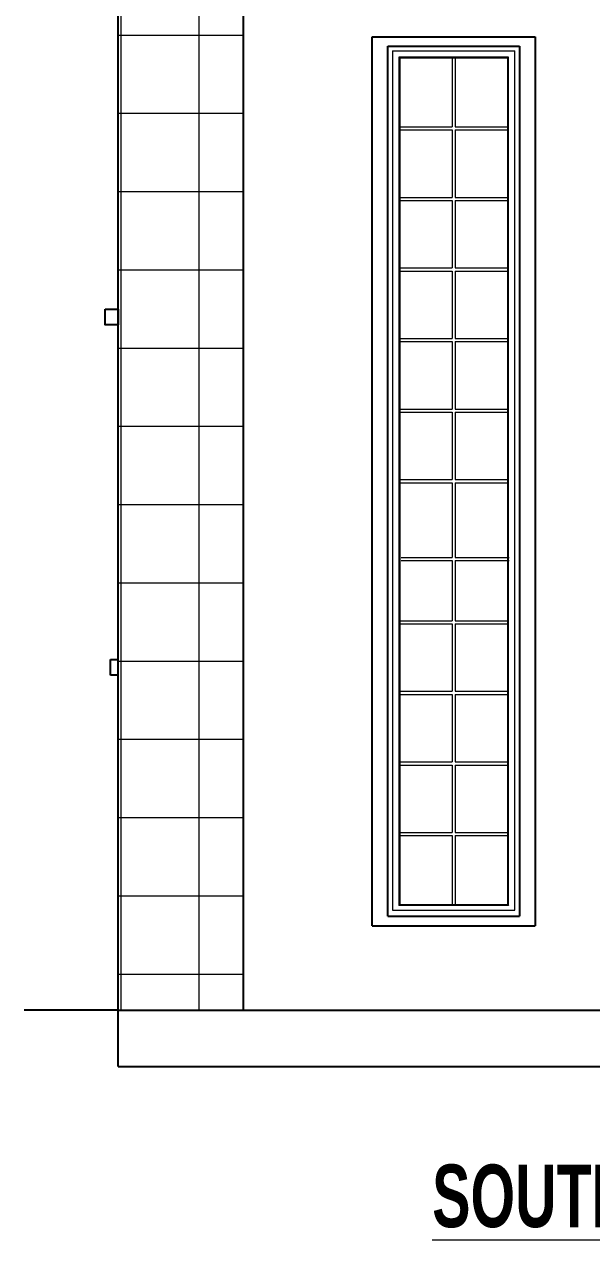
# Model space of a CAD drawing. Header units: inches. Extents: x -5142662 to -4941318, y -3361958 to -3160563.
# Drawn here: x -5006155.9 to -5005974.6, y -3263209.8 to -3262821.6 of the extents above; entities that cross this region are included whole.
import ezdxf

# ---------------------------------------------------------------- set-up
doc = ezdxf.new("R2010")
doc.units = ezdxf.units.IN
doc.header["$LTSCALE"] = 2
doc.header["$MEASUREMENT"] = 0
doc.linetypes.add('ACAD_ISO02W100', pattern=[15, 12, -3])
doc.layers.get('0').update_dxf_attribs({"linetype": 'CONTINUOUS'})
for name, color, linetype, lineweight in [('HATCH', 60, 'ACAD_ISO02W100', 13), ('Text-100.w', 254, 'CONTINUOUS', 9), ('window', 4, 'CONTINUOUS', 13)]:
    doc.layers.add(name, color=color, linetype=linetype, lineweight=lineweight)
doc.styles.add('Arial', font='arial.ttf', dxfattribs={"width": 0.8, "height": 12})

msp = doc.modelspace()

# ---------------------------------------------------------------- hatches: boundary and pattern name
at = {"layer": 'HATCH', "transparency": 33554661}
h = msp.add_hatch(dxfattribs=at)
h.set_pattern_fill('ANSI37', color=256, scale=200, angle=45)
h.paths.add_polyline_path([(-5006085.83, -3262800.52), (-5006085.83, -3262762.52), (-5006125.87, -3262762.52), (-5006125.87, -3262805.52), (-5006125.87, -3263136.52), (-5006085.83, -3263136.52)])

# ---------------------------------------------------------------- linework, layer by layer
at = {"ltscale": 0.5}
for p, q in [((-5006085.83, -3263136.52), (-5006085.83, -3262800.52)), ((-5006125.87, -3263136.52), (-5006125.87, -3262805.52)), ((-5006044.71, -3263109.52), (-5006044.71, -3262825.52)), ((-5006044.71, -3262825.52), (-5005992.71, -3262825.52)), ((-5005992.71, -3262825.52), (-5005992.71, -3263109.52)), ((-5006039.71, -3262828.52), (-5005997.71, -3262828.52)), ((-5006039.71, -3263106.52), (-5006039.71, -3262828.52)), ((-5005997.71, -3262828.52), (-5005997.71, -3263106.52)), ((-5006128.38, -3263029.52), (-5006128.38, -3263024.52)), ((-5006128.38, -3263024.52), (-5006125.87, -3263024.52)), ((-5006125.87, -3263029.52), (-5006128.38, -3263029.52)), ((-5006039.71, -3263106.52), (-5005997.71, -3263106.52)), ((-5006044.71, -3263109.52), (-5005992.71, -3263109.52)), ((-5006125.87, -3263136.52), (-5006155.87, -3263136.52)), ((-5006125.87, -3263136.52), (-5005781.85, -3263136.52)), ((-5006125.87, -3263154.52), (-5006125.87, -3263136.52)), ((-5006125.87, -3263154.52), (-5005781.85, -3263154.52))]:
    msp.add_line(p, q, dxfattribs=at)
msp.add_lwpolyline([(-5006130.06, -3262912.52), (-5006125.87, -3262912.52), (-5006125.87, -3262917.52), (-5006130.06, -3262917.52)], close=True, dxfattribs=at)
at = {"layer": 'window'}
for p, q in [((-5006039.71, -3263106.52), (-5006039.71, -3262828.52)), ((-5005997.71, -3262828.52), (-5006039.71, -3262828.52)), ((-5006038.21, -3262830.02), (-5005999.2, -3262830.02)), ((-5006038.21, -3262830.02), (-5006038.21, -3263104.52)), ((-5005999.2, -3263104.52), (-5005999.2, -3262830.02)), ((-5005997.71, -3263106.52), (-5005997.71, -3262828.52)), ((-5006001.2, -3262832.02), (-5006036.21, -3262832.02)), ((-5006036.21, -3262832.02), (-5006036.21, -3263103.02)), ((-5006035.96, -3262832.27), (-5006036.21, -3262832.02)), ((-5006035.96, -3262832.27), (-5006035.96, -3263102.77)), ((-5006035.96, -3262832.27), (-5006001.45, -3262832.27)), ((-5006019.21, -3262832.27), (-5006019.21, -3262854.31)), ((-5006018.21, -3262832.27), (-5006018.21, -3262854.31)), ((-5006001.45, -3262832.27), (-5006001.2, -3262832.02)), ((-5006001.45, -3263102.77), (-5006001.45, -3262832.27)), ((-5006001.2, -3263103.02), (-5006001.2, -3262832.02)), ((-5006035.96, -3262854.31), (-5006019.21, -3262854.31)), ((-5006018.21, -3262854.31), (-5006001.45, -3262854.31)), ((-5006035.96, -3262855.31), (-5006019.21, -3262855.31)), ((-5006019.21, -3262855.31), (-5006019.21, -3262876.86)), ((-5006018.21, -3262855.31), (-5006018.21, -3262876.86)), ((-5006018.21, -3262855.31), (-5006001.45, -3262855.31)), ((-5006035.96, -3262876.86), (-5006019.21, -3262876.86)), ((-5006035.96, -3262877.86), (-5006019.21, -3262877.86)), ((-5006019.21, -3262877.86), (-5006019.21, -3262899.4)), ((-5006018.21, -3262876.86), (-5006001.45, -3262876.86)), ((-5006018.21, -3262877.86), (-5006018.21, -3262899.4)), ((-5006018.21, -3262877.86), (-5006001.45, -3262877.86)), ((-5006035.96, -3262899.4), (-5006019.21, -3262899.4)), ((-5006035.96, -3262900.4), (-5006019.21, -3262900.4)), ((-5006019.21, -3262900.4), (-5006019.21, -3262921.94)), ((-5006018.21, -3262899.4), (-5006001.45, -3262899.4)), ((-5006018.21, -3262900.4), (-5006018.21, -3262921.94)), ((-5006018.21, -3262900.4), (-5006001.45, -3262900.4)), ((-5006035.96, -3262921.94), (-5006019.21, -3262921.94)), ((-5006035.96, -3262922.94), (-5006019.21, -3262922.94)), ((-5006019.21, -3262922.94), (-5006019.21, -3262944.48)), ((-5006018.21, -3262921.94), (-5006001.45, -3262921.94)), ((-5006018.21, -3262922.94), (-5006018.21, -3262944.48)), ((-5006018.21, -3262922.94), (-5006001.45, -3262922.94)), ((-5006035.96, -3262944.48), (-5006019.21, -3262944.48)), ((-5006018.21, -3262944.48), (-5006001.45, -3262944.48)), ((-5006035.96, -3262945.48), (-5006019.21, -3262945.48)), ((-5006019.21, -3262945.48), (-5006019.21, -3262967.02)), ((-5006018.21, -3262945.48), (-5006018.21, -3262967.02)), ((-5006018.21, -3262945.48), (-5006001.45, -3262945.48)), ((-5006035.96, -3262967.02), (-5006019.21, -3262967.02)), ((-5006018.21, -3262967.02), (-5006001.45, -3262967.02)), ((-5006035.96, -3262968.02), (-5006019.21, -3262968.02)), ((-5006019.21, -3262968.02), (-5006019.21, -3262991.89)), ((-5006018.21, -3262968.02), (-5006018.21, -3262991.89)), ((-5006018.21, -3262968.02), (-5006001.45, -3262968.02)), ((-5006035.46, -3262991.89), (-5006019.21, -3262991.89)), ((-5006035.46, -3262992.89), (-5006019.21, -3262992.89)), ((-5006019.21, -3262992.89), (-5006019.21, -3263012.11)), ((-5006018.21, -3262991.89), (-5006000.95, -3262991.89)), ((-5006018.21, -3262992.89), (-5006018.21, -3263012.11)), ((-5006018.21, -3262992.89), (-5006000.95, -3262992.89)), ((-5006035.96, -3263012.11), (-5006019.21, -3263012.11)), ((-5006035.96, -3263013.11), (-5006019.21, -3263013.11)), ((-5006019.21, -3263013.11), (-5006019.21, -3263034.65)), ((-5006018.21, -3263012.11), (-5006001.45, -3263012.11)), ((-5006018.21, -3263013.11), (-5006018.21, -3263034.65)), ((-5006018.21, -3263013.11), (-5006001.45, -3263013.11)), ((-5006035.96, -3263034.65), (-5006019.21, -3263034.65)), ((-5006035.96, -3263035.65), (-5006019.21, -3263035.65)), ((-5006019.21, -3263035.65), (-5006019.21, -3263057.19)), ((-5006018.21, -3263034.65), (-5006001.45, -3263034.65)), ((-5006018.21, -3263035.65), (-5006018.21, -3263057.19)), ((-5006018.21, -3263035.65), (-5006001.45, -3263035.65)), ((-5006035.96, -3263057.19), (-5006019.21, -3263057.19)), ((-5006018.21, -3263057.19), (-5006001.45, -3263057.19)), ((-5006035.96, -3263058.19), (-5006019.21, -3263058.19)), ((-5006019.21, -3263058.19), (-5006019.21, -3263079.73)), ((-5006018.21, -3263058.19), (-5006018.21, -3263079.73)), ((-5006018.21, -3263058.19), (-5006001.45, -3263058.19)), ((-5006035.96, -3263079.73), (-5006019.21, -3263079.73)), ((-5006018.21, -3263079.73), (-5006001.45, -3263079.73)), ((-5006035.96, -3263080.73), (-5006019.21, -3263080.73)), ((-5006019.21, -3263080.73), (-5006019.21, -3263102.77)), ((-5006018.21, -3263080.73), (-5006018.21, -3263102.77)), ((-5006018.21, -3263080.73), (-5006001.45, -3263080.73)), ((-5006035.96, -3263102.77), (-5006036.21, -3263103.02)), ((-5006001.2, -3263103.02), (-5006036.21, -3263103.02)), ((-5006035.96, -3263102.77), (-5006001.45, -3263102.77)), ((-5006001.45, -3263102.77), (-5006001.2, -3263103.02)), ((-5005997.71, -3263106.52), (-5006039.71, -3263106.52)), ((-5006038.21, -3263104.52), (-5005999.2, -3263104.52))]:
    msp.add_line(p, q, dxfattribs=at)

# ---------------------------------------------------------------- texts
at = {"layer": 'Text-100.w', "insert": (-5005941.07, -3263185.83), "char_height": 20, "width": 569.1024, "attachment_point": 2, "style": 'Arial'}
msp.add_mtext('\\A1;{\\fArial Narrow|b1|i0|c0|p34;\\L SOUTH ELEVATION}', dxfattribs=at)

doc.saveas('drawing.dxf')
